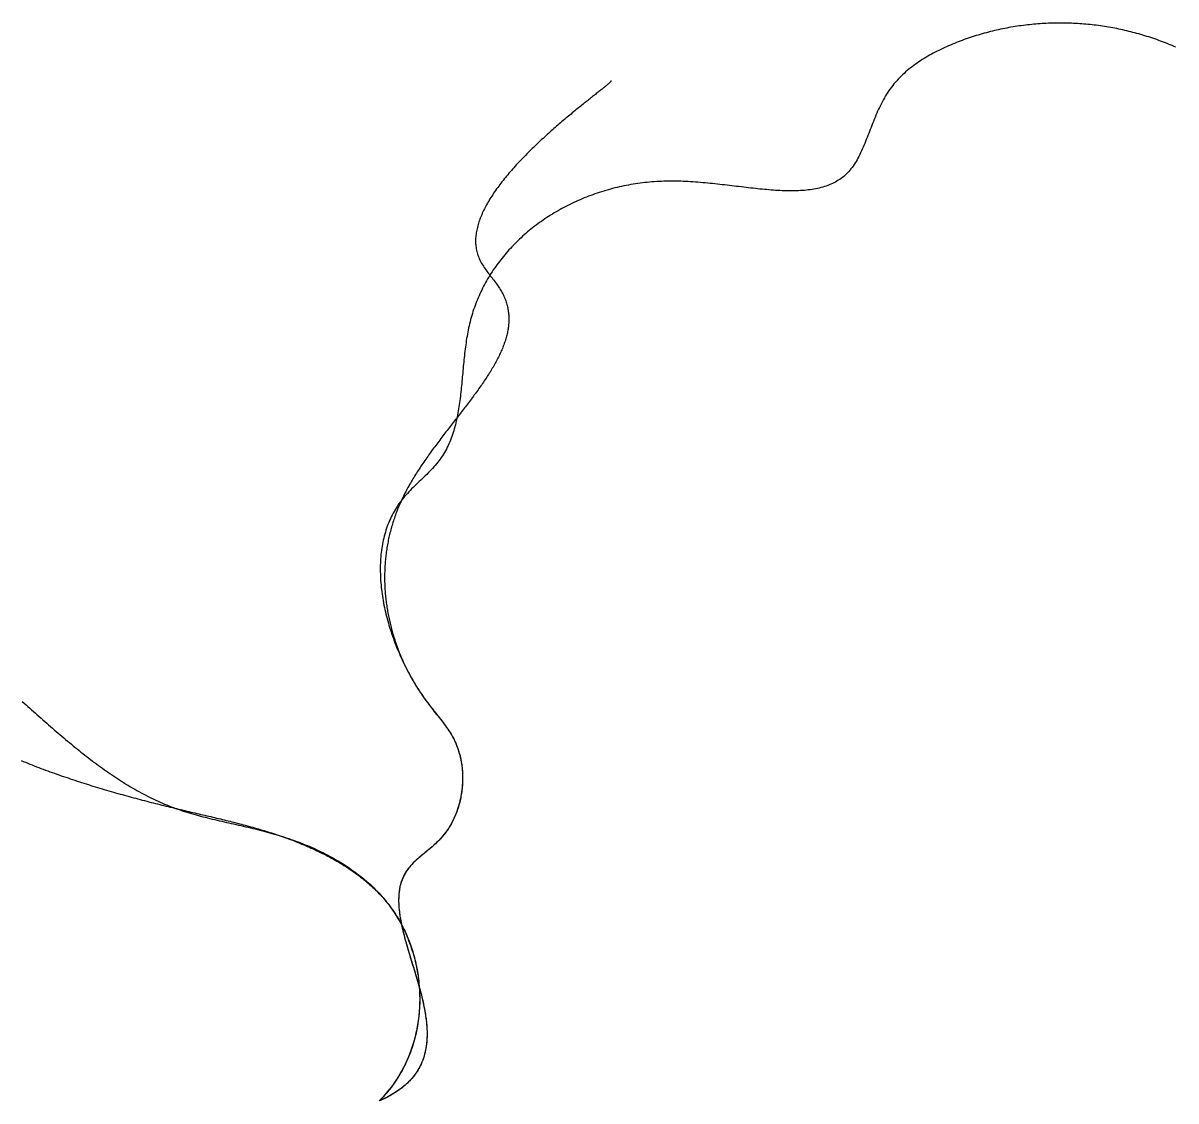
# Model space of a CAD drawing. Extents: x 63 to 1634, y -683 to -194.
# Drawn here: x 580 to 1096, y -677 to -194 of the extents above; entities that cross this region are included whole.
import ezdxf

# ---------------------------------------------------------------- set-up
doc = ezdxf.new("R2010")
doc.units = 0
for name, color, linetype in [('center_top', 3, 'CONTINUOUS'), ('left_lower', 5, 'CONTINUOUS'), ('left_upper', 4, 'CONTINUOUS'), ('right_upper', 2, 'CONTINUOUS')]:
    doc.layers.add(name, color=color, linetype=linetype)

msp = doc.modelspace()

# ---------------------------------------------------------------- linework, layer by layer
at = {"layer": 'center_top'}
msp.add_lwpolyline([(843, -220), (842.982, -220.059), (842.947, -220.128), (842.897, -220.206), (842.831, -220.295), (842.749, -220.393), (842.652, -220.501), (842.541, -220.619), (842.414, -220.746), (842.273, -220.882), (842.117, -221.028), (841.947, -221.183), (841.764, -221.347), (841.566, -221.521), (841.356, -221.703), (841.131, -221.894), (840.894, -222.094), (840.644, -222.303), (840.382, -222.52), (840.107, -222.746), (839.82, -222.98), (839.521, -223.223), (839.211, -223.474), (838.888, -223.733), (838.555, -224), (838.211, -224.275), (837.855, -224.559), (837.49, -224.85), (837.113, -225.149), (836.727, -225.455), (836.331, -225.769), (835.925, -226.091), (835.51, -226.42), (835.085, -226.756), (834.651, -227.1), (834.209, -227.451), (833.758, -227.808), (833.298, -228.173), (832.83, -228.545), (832.355, -228.923), (831.872, -229.309), (831.381, -229.701), (830.883, -230.099), (830.378, -230.504), (829.866, -230.915), (829.347, -231.333), (828.823, -231.756), (828.292, -232.186), (827.755, -232.622), (827.212, -233.064), (826.664, -233.512), (826.111, -233.965), (825.552, -234.425), (824.989, -234.889), (824.421, -235.36), (823.849, -235.835), (823.273, -236.316), (822.692, -236.803), (822.108, -237.294), (821.521, -237.791), (820.93, -238.292), (820.336, -238.799), (819.74, -239.31), (819.141, -239.826), (818.539, -240.346), (817.935, -240.872), (817.33, -241.401), (816.722, -241.935), (816.113, -242.473), (815.503, -243.016), (814.892, -243.563), (814.28, -244.113), (813.667, -244.668), (813.054, -245.226), (812.441, -245.789), (811.828, -246.355), (811.215, -246.924), (810.603, -247.497), (809.991, -248.074), (809.381, -248.654), (808.771, -249.237), (808.163, -249.823), (807.557, -250.413), (806.952, -251.005), (806.35, -251.6), (805.75, -252.198), (805.152, -252.799), (804.557, -253.403), (803.965, -254.009), (803.376, -254.617), (802.79, -255.228), (802.209, -255.841), (801.631, -256.457), (801.057, -257.074), (800.487, -257.694), (799.922, -258.315), (799.361, -258.939), (798.806, -259.564), (798.255, -260.191), (797.71, -260.819), (797.171, -261.449), (796.638, -262.081), (796.11, -262.714), (795.589, -263.348), (795.074, -263.983), (794.566, -264.619), (794.065, -265.257), (793.571, -265.895), (793.085, -266.534), (792.606, -267.174), (792.135, -267.814), (791.672, -268.455), (791.217, -269.097), (790.771, -269.739), (790.334, -270.381), (789.905, -271.023), (789.486, -271.666), (789.076, -272.309), (788.676, -272.951), (788.285, -273.594), (787.905, -274.236), (787.534, -274.878), (787.175, -275.519), (786.826, -276.161), (786.488, -276.801), (786.161, -277.441), (785.845, -278.08), (785.541, -278.718), (785.249, -279.356), (784.969, -279.992), (784.701, -280.628), (784.446, -281.262), (784.204, -281.895), (783.974, -282.527), (783.758, -283.157), (783.554, -283.785), (783.365, -284.412), (783.189, -285.038), (783.028, -285.661), (782.88, -286.283), (782.748, -286.903), (782.629, -287.521), (782.526, -288.136), (782.438, -288.75), (782.366, -289.361), (782.309, -289.97), (782.267, -290.576), (782.242, -291.18), (782.233, -291.781), (782.241, -292.379), (782.265, -292.975), (782.306, -293.568), (782.365, -294.157), (782.44, -294.744), (782.534, -295.327), (782.645, -295.908), (782.774, -296.485), (782.922, -297.058), (783.088, -297.628), (783.272, -298.194), (783.476, -298.757), (783.699, -299.316), (783.941, -299.871), (784.202, -300.422), (784.482, -300.97), (784.78, -301.513), (785.093, -302.053), (785.421, -302.59), (785.762, -303.124), (786.115, -303.655), (786.479, -304.184), (786.852, -304.71), (787.232, -305.233), (787.619, -305.754), (788.011, -306.274), (788.407, -306.791), (788.805, -307.307), (789.204, -307.822), (789.603, -308.335), (790, -308.848), (790.395, -309.359), (790.784, -309.87), (791.169, -310.381), (791.546, -310.891), (791.914, -311.401), (792.273, -311.911), (792.621, -312.421), (792.957, -312.932), (793.278, -313.444), (793.586, -313.956), (793.88, -314.469), (794.161, -314.982), (794.427, -315.496), (794.681, -316.011), (794.921, -316.527), (795.148, -317.043), (795.362, -317.56), (795.564, -318.078), (795.752, -318.596), (795.928, -319.115), (796.091, -319.635), (796.242, -320.155), (796.38, -320.676), (796.507, -321.198), (796.621, -321.721), (796.723, -322.244), (796.814, -322.768), (796.893, -323.292), (796.961, -323.818), (797.017, -324.344), (797.061, -324.871), (797.095, -325.398), (797.117, -325.926), (797.129, -326.455), (797.13, -326.985), (797.12, -327.515), (797.1, -328.047), (797.069, -328.578), (797.028, -329.111), (796.976, -329.644), (796.915, -330.178), (796.844, -330.713), (796.762, -331.249), (796.672, -331.785), (796.571, -332.322), (796.461, -332.86), (796.342, -333.399), (796.214, -333.938), (796.077, -334.478), (795.93, -335.019), (795.775, -335.561), (795.611, -336.103), (795.439, -336.646), (795.258, -337.19), (795.069, -337.735), (794.871, -338.28), (794.666, -338.826), (794.453, -339.373), (794.231, -339.921), (794.002, -340.469), (793.766, -341.019), (793.522, -341.569), (793.27, -342.12), (793.012, -342.671), (792.746, -343.224), (792.474, -343.777), (792.194, -344.331), (791.908, -344.886), (791.615, -345.442), (791.316, -345.998), (791.01, -346.555), (790.699, -347.113), (790.381, -347.672), (790.057, -348.232), (789.727, -348.792), (789.392, -349.354), (789.051, -349.916), (788.704, -350.479), (788.352, -351.043), (787.995, -351.607), (787.633, -352.173), (787.265, -352.739), (786.893, -353.306), (786.516, -353.874), (786.135, -354.442), (785.749, -355.012), (785.359, -355.582), (784.964, -356.154), (784.565, -356.726), (784.162, -357.299), (783.756, -357.872), (783.346, -358.447), (782.932, -359.022), (782.514, -359.599), (782.093, -360.176), (781.669, -360.754), (781.242, -361.333), (780.812, -361.912), (780.378, -362.493), (779.942, -363.074), (779.504, -363.657), (779.063, -364.24), (778.619, -364.824), (778.174, -365.409), (777.726, -365.995), (777.276, -366.581), (776.824, -367.169), (776.37, -367.757), (775.915, -368.347), (775.458, -368.937), (775, -369.528), (774.541, -370.12), (774.08, -370.713), (773.619, -371.307), (773.156, -371.901), (772.693, -372.497), (772.229, -373.093), (771.764, -373.691), (771.299, -374.289), (770.834, -374.888), (770.369, -375.488), (769.903, -376.089), (769.438, -376.691), (768.973, -377.294), (768.508, -377.898), (768.043, -378.503), (767.58, -379.108), (767.116, -379.715), (766.654, -380.322), (766.193, -380.931), (765.732, -381.54), (765.273, -382.15), (764.816, -382.761), (764.359, -383.373), (763.904, -383.986), (763.451, -384.6), (763, -385.215), (762.551, -385.831), (762.103, -386.448), (761.658, -387.066), (761.215, -387.684), (760.775, -388.304), (760.337, -388.925), (759.902, -389.546), (759.47, -390.169), (759.04, -390.792), (758.614, -391.417), (758.19, -392.042), (757.77, -392.669), (757.354, -393.296), (756.941, -393.924), (756.532, -394.554), (756.126, -395.184), (755.724, -395.815), (755.327, -396.448), (754.933, -397.081), (754.544, -397.715), (754.16, -398.35), (753.779, -398.986), (753.404, -399.624), (753.033, -400.262), (752.667, -400.901), (752.306, -401.541), (751.95, -402.182), (751.6, -402.825), (751.255, -403.468), (750.915, -404.112), (750.581, -404.757), (750.253, -405.403), (749.931, -406.051), (749.615, -406.699), (749.305, -407.348), (749.001, -407.998), (748.703, -408.65), (748.412, -409.302), (748.127, -409.955), (747.849, -410.609), (747.577, -411.265), (747.311, -411.92), (747.051, -412.577), (746.798, -413.235), (746.55, -413.894), (746.309, -414.553), (746.074, -415.213), (745.846, -415.874), (745.623, -416.535), (745.406, -417.197), (745.196, -417.86), (744.992, -418.523), (744.793, -419.187), (744.601, -419.851), (744.414, -420.517), (744.234, -421.182), (744.059, -421.848), (743.891, -422.514), (743.728, -423.181), (743.571, -423.849), (743.42, -424.516), (743.275, -425.184), (743.136, -425.852), (743.002, -426.521), (742.874, -427.19), (742.752, -427.859), (742.636, -428.528), (742.525, -429.197), (742.42, -429.867), (742.321, -430.537), (742.227, -431.207), (742.139, -431.876), (742.056, -432.546), (741.979, -433.216), (741.908, -433.886), (741.842, -434.556), (741.781, -435.226), (741.726, -435.895), (741.677, -436.565), (741.633, -437.234), (741.594, -437.903), (741.56, -438.573), (741.532, -439.241), (741.51, -439.91), (741.492, -440.578), (741.48, -441.246), (741.474, -441.913), (741.472, -442.581), (741.476, -443.247), (741.485, -443.914), (741.499, -444.58), (741.518, -445.245), (741.542, -445.91), (741.572, -446.575), (741.606, -447.238), (741.646, -447.902), (741.691, -448.564), (741.74, -449.226), (741.795, -449.888), (741.855, -450.548), (741.919, -451.208), (741.989, -451.867), (742.063, -452.526), (742.143, -453.183), (742.227, -453.84), (742.316, -454.496), (742.41, -455.151), (742.509, -455.805), (742.612, -456.458), (742.721, -457.11), (742.833, -457.761), (742.951, -458.411), (743.074, -459.06), (743.201, -459.708), (743.332, -460.355), (743.469, -461.001), (743.61, -461.645), (743.755, -462.289), (743.905, -462.931), (744.06, -463.572), (744.219, -464.212), (744.382, -464.85), (744.55, -465.487), (744.723, -466.123), (744.9, -466.757), (745.081, -467.39), (745.267, -468.021), (745.457, -468.651), (745.651, -469.28), (745.85, -469.907), (746.053, -470.532), (746.26, -471.156), (746.472, -471.778), (746.687, -472.399), (746.907, -473.018), (747.131, -473.635), (747.359, -474.251), (747.592, -474.865), (747.828, -475.477), (748.069, -476.087), (748.314, -476.696), (748.562, -477.302), (748.815, -477.907), (749.072, -478.51), (749.332, -479.111), (749.597, -479.71), (749.865, -480.307), (750.138, -480.902), (750.414, -481.495), (750.694, -482.086), (750.979, -482.675), (751.266, -483.261), (751.558, -483.846), (751.854, -484.428), (752.153, -485.009), (752.456, -485.587), (752.762, -486.162), (753.073, -486.736), (753.387, -487.307), (753.704, -487.876), (754.026, -488.442), (754.35, -489.006), (754.679, -489.568), (755.011, -490.127), (755.346, -490.684), (755.685, -491.238), (756.028, -491.789), (756.374, -492.339), (756.723, -492.885), (757.076, -493.429), (757.432, -493.97), (757.792, -494.509), (758.155, -495.045), (758.521, -495.578), (758.891, -496.109), (759.264, -496.636), (759.64, -497.161), (760.019, -497.683), (760.402, -498.202), (760.788, -498.719), (761.177, -499.232), (761.569, -499.743), (761.963, -500.251), (762.36, -500.757), (762.758, -501.261), (763.158, -501.764), (763.558, -502.265), (763.959, -502.765), (764.36, -503.265), (764.761, -503.764), (765.161, -504.263), (765.56, -504.762), (765.957, -505.261), (766.352, -505.762), (766.744, -506.263), (767.134, -506.766), (767.52, -507.271), (767.903, -507.778), (768.282, -508.287), (768.656, -508.798), (769.025, -509.312), (769.388, -509.83), (769.746, -510.351), (770.098, -510.876), (770.443, -511.405), (770.781, -511.938), (771.112, -512.476), (771.434, -513.019), (771.749, -513.567), (772.054, -514.12), (772.351, -514.68), (772.638, -515.246), (772.915, -515.818), (773.181, -516.397), (773.437, -516.983), (773.683, -517.575), (773.918, -518.173), (774.143, -518.777), (774.357, -519.387), (774.56, -520.003), (774.753, -520.624), (774.936, -521.249), (775.108, -521.88), (775.27, -522.515), (775.421, -523.155), (775.561, -523.799), (775.692, -524.446), (775.811, -525.097), (775.921, -525.752), (776.019, -526.41), (776.108, -527.071), (776.186, -527.734), (776.253, -528.4), (776.31, -529.068), (776.357, -529.738), (776.393, -530.41), (776.419, -531.083), (776.434, -531.758), (776.439, -532.434), (776.434, -533.11), (776.418, -533.788), (776.392, -534.465), (776.355, -535.143), (776.308, -535.82), (776.25, -536.497), (776.183, -537.174), (776.104, -537.85), (776.016, -538.524), (775.917, -539.198), (775.807, -539.869), (775.688, -540.54), (775.558, -541.208), (775.417, -541.873), (775.267, -542.537), (775.105, -543.197), (774.934, -543.855), (774.752, -544.51), (774.56, -545.161), (774.358, -545.808), (774.145, -546.452), (773.922, -547.092), (773.689, -547.727), (773.445, -548.357), (773.191, -548.983), (772.927, -549.604), (772.652, -550.219), (772.367, -550.829), (772.072, -551.433), (771.766, -552.031), (771.451, -552.623), (771.125, -553.209), (770.788, -553.788), (770.442, -554.359), (770.085, -554.924), (769.718, -555.481), (769.341, -556.031), (768.953, -556.573), (768.555, -557.106), (768.147, -557.632), (767.729, -558.148), (767.3, -558.656), (766.861, -559.155), (766.413, -559.645), (765.955, -560.126), (765.489, -560.6), (765.015, -561.065), (764.535, -561.524), (764.048, -561.976), (763.557, -562.422), (763.061, -562.862), (762.562, -563.297), (762.06, -563.727), (761.557, -564.153), (761.052, -564.576), (760.547, -564.995), (760.043, -565.411), (759.54, -565.826), (759.04, -566.238), (758.542, -566.65), (758.048, -567.06), (757.56, -567.471), (757.076, -567.881), (756.599, -568.292), (756.129, -568.705), (755.667, -569.119), (755.213, -569.535), (754.77, -569.954), (754.336, -570.376), (753.914, -570.801), (753.504, -571.231), (753.106, -571.665), (752.723, -572.105), (752.353, -572.55), (751.999, -573.001), (751.661, -573.458), (751.339, -573.922), (751.032, -574.393), (750.741, -574.869), (750.465, -575.352), (750.204, -575.841), (749.957, -576.336), (749.725, -576.837), (749.507, -577.344), (749.304, -577.857), (749.114, -578.375), (748.937, -578.899), (748.774, -579.429), (748.624, -579.964), (748.487, -580.505), (748.363, -581.051), (748.25, -581.602), (748.151, -582.158), (748.063, -582.719), (747.986, -583.285), (747.922, -583.857), (747.868, -584.433), (747.826, -585.013), (747.794, -585.599), (747.773, -586.189), (747.763, -586.783), (747.762, -587.382), (747.772, -587.985), (747.791, -588.592), (747.819, -589.204), (747.857, -589.82), (747.904, -590.439), (747.959, -591.063), (748.023, -591.69), (748.095, -592.321), (748.176, -592.956), (748.264, -593.594), (748.359, -594.236), (748.463, -594.882), (748.573, -595.53), (748.69, -596.182), (748.814, -596.837), (748.944, -597.495), (749.081, -598.156), (749.224, -598.82), (749.372, -599.487), (749.526, -600.157), (749.685, -600.829), (749.85, -601.504), (750.019, -602.182), (750.193, -602.861), (750.371, -603.544), (750.553, -604.228), (750.74, -604.915), (750.93, -605.604), (751.124, -606.294), (751.32, -606.987), (751.52, -607.682), (751.723, -608.378), (751.928, -609.076), (752.136, -609.776), (752.346, -610.477), (752.557, -611.179), (752.771, -611.883), (752.985, -612.588), (753.201, -613.295), (753.418, -614.002), (753.636, -614.711), (753.854, -615.42), (754.073, -616.131), (754.291, -616.842), (754.509, -617.554), (754.727, -618.266), (754.945, -618.979), (755.161, -619.693), (755.377, -620.406), (755.591, -621.121), (755.803, -621.835), (756.014, -622.549), (756.223, -623.264), (756.429, -623.978), (756.633, -624.692), (756.835, -625.406), (757.033, -626.12), (757.229, -626.834), (757.421, -627.547), (757.609, -628.259), (757.793, -628.971), (757.974, -629.682), (758.15, -630.392), (758.322, -631.102), (758.489, -631.81), (758.651, -632.518), (758.807, -633.224), (758.959, -633.929), (759.104, -634.633), (759.244, -635.336), (759.378, -636.037), (759.505, -636.736), (759.626, -637.434), (759.74, -638.131), (759.847, -638.825), (759.946, -639.518), (760.038, -640.208), (760.123, -640.897), (760.199, -641.584), (760.267, -642.268), (760.327, -642.95), (760.379, -643.63), (760.421, -644.307), (760.454, -644.982), (760.478, -645.654), (760.493, -646.324), (760.497, -646.991), (760.492, -647.655), (760.476, -648.316), (760.45, -648.974), (760.414, -649.628), (760.366, -650.28), (760.307, -650.929), (760.237, -651.574), (760.155, -652.216), (760.061, -652.854), (759.956, -653.488), (759.838, -654.119), (759.707, -654.747), (759.564, -655.37), (759.407, -655.989), (759.238, -656.605), (759.055, -657.216), (758.858, -657.824), (758.648, -658.426), (758.423, -659.025), (758.184, -659.619), (757.931, -660.209), (757.663, -660.794), (757.379, -661.375), (757.08, -661.951), (756.766, -662.522), (756.436, -663.088), (756.091, -663.649), (755.729, -664.205), (755.35, -664.756), (754.955, -665.301), (754.543, -665.842), (754.114, -666.376), (753.668, -666.906), (753.204, -667.43), (752.722, -667.948), (752.222, -668.46), (751.704, -668.967), (751.168, -669.468), (750.613, -669.963), (750.038, -670.452), (749.445, -670.934), (748.833, -671.411), (748.2, -671.881), (747.548, -672.344), (746.876, -672.802), (746.184, -673.252), (745.471, -673.696), (744.737, -674.134), (743.982, -674.564), (743.206, -674.988), (742.409, -675.405), (741.59, -675.814), (740.749, -676.217), (739.885, -676.612), (739, -677)], dxfattribs=at)
at = {"layer": 'left_lower'}
msp.add_lwpolyline([(579.146, -498.08), (579.988, -498.83), (580.83, -499.579), (581.671, -500.328), (582.513, -501.077), (583.354, -501.825), (584.196, -502.573), (585.038, -503.32), (585.88, -504.067), (586.723, -504.812), (587.565, -505.556), (588.409, -506.299), (589.252, -507.041), (590.096, -507.781), (590.941, -508.519), (591.787, -509.256), (592.633, -509.991), (593.48, -510.724), (594.327, -511.454), (595.176, -512.183), (596.025, -512.908), (596.876, -513.632), (597.727, -514.352), (598.58, -515.07), (599.433, -515.785), (600.288, -516.497), (601.144, -517.205), (602.002, -517.91), (602.861, -518.612), (603.721, -519.31), (604.583, -520.004), (605.446, -520.695), (606.311, -521.381), (607.178, -522.063), (608.046, -522.741), (608.916, -523.415), (609.788, -524.084), (610.662, -524.748), (611.538, -525.407), (612.416, -526.062), (613.296, -526.711), (614.178, -527.355), (615.062, -527.994), (615.949, -528.627), (616.838, -529.255), (617.729, -529.877), (618.623, -530.493), (619.519, -531.103), (620.417, -531.706), (621.319, -532.304), (622.223, -532.895), (623.129, -533.48), (624.038, -534.058), (624.951, -534.629), (625.866, -535.193), (626.784, -535.75), (627.705, -536.3), (628.629, -536.842), (629.556, -537.377), (630.486, -537.904), (631.42, -538.424), (632.357, -538.936), (633.297, -539.439), (634.24, -539.935), (635.187, -540.422), (636.138, -540.901), (637.092, -541.371), (638.05, -541.833), (639.011, -542.286), (639.976, -542.729), (640.945, -543.164), (641.918, -543.59), (642.895, -544.006), (643.876, -544.413), (644.861, -544.81), (645.849, -545.197), (646.842, -545.575), (647.84, -545.942), (648.841, -546.299), (649.847, -546.647), (650.856, -546.985), (651.87, -547.314), (652.887, -547.635), (653.908, -547.948), (654.933, -548.253), (655.961, -548.55), (656.993, -548.841), (658.027, -549.126), (659.065, -549.404), (660.105, -549.678), (661.149, -549.946), (662.195, -550.209), (663.244, -550.468), (664.295, -550.723), (665.349, -550.975), (666.404, -551.224), (667.462, -551.471), (668.522, -551.715), (669.584, -551.958), (670.647, -552.199), (671.712, -552.44), (672.779, -552.681), (673.846, -552.921), (674.916, -553.162), (675.986, -553.404), (677.057, -553.647), (678.129, -553.892), (679.202, -554.139), (680.276, -554.389), (681.35, -554.642), (682.424, -554.898), (683.499, -555.158), (684.573, -555.423), (685.648, -555.692), (686.723, -555.967), (687.798, -556.247), (688.872, -556.534), (689.945, -556.826), (691.019, -557.126), (692.091, -557.433), (693.163, -557.748), (694.233, -558.071), (695.303, -558.403), (696.371, -558.743), (697.438, -559.092), (698.502, -559.45), (699.565, -559.816), (700.625, -560.191), (701.683, -560.576), (702.738, -560.969), (703.789, -561.371), (704.838, -561.782), (705.882, -562.203), (706.923, -562.633), (707.96, -563.071), (708.992, -563.52), (710.02, -563.977), (711.043, -564.445), (712.061, -564.921), (713.073, -565.407), (714.08, -565.903), (715.081, -566.409), (716.076, -566.924), (717.065, -567.449), (718.046, -567.984), (719.021, -568.529), (719.989, -569.083), (720.95, -569.648), (721.903, -570.223), (722.848, -570.808), (723.785, -571.404), (724.713, -572.009), (725.633, -572.625), (726.544, -573.251), (727.446, -573.888), (728.339, -574.535), (729.222, -575.193), (730.095, -575.862), (730.958, -576.541), (731.811, -577.231), (732.653, -577.931), (733.484, -578.643), (734.304, -579.365), (735.112, -580.099), (735.909, -580.843), (736.694, -581.599), (737.467, -582.366), (738.228, -583.144), (738.976, -583.933), (739.711, -584.733), (740.433, -585.545), (741.142, -586.369), (741.837, -587.204), (742.518, -588.05), (743.185, -588.908), (743.837, -589.778), (744.475, -590.66), (745.098, -591.553), (745.707, -592.457), (746.3, -593.372), (746.879, -594.298), (747.442, -595.235), (747.991, -596.181), (748.524, -597.137), (749.043, -598.103), (749.545, -599.078), (750.033, -600.062), (750.505, -601.054), (750.962, -602.055), (751.403, -603.064), (751.829, -604.08), (752.239, -605.104), (752.633, -606.135), (753.011, -607.173), (753.374, -608.218), (753.721, -609.269), (754.051, -610.325), (754.366, -611.388), (754.665, -612.456), (754.947, -613.529), (755.213, -614.607), (755.463, -615.689), (755.696, -616.775), (755.913, -617.866), (756.114, -618.96), (756.298, -620.057), (756.465, -621.158), (756.616, -622.261), (756.75, -623.367), (756.867, -624.475), (756.967, -625.585), (757.05, -626.696), (757.116, -627.809), (757.165, -628.922), (757.197, -630.037), (757.212, -631.151), (757.209, -632.266), (757.19, -633.381), (757.152, -634.495), (757.097, -635.609), (757.025, -636.721), (756.935, -637.833), (756.827, -638.942), (756.702, -640.05), (756.559, -641.155), (756.398, -642.258), (756.219, -643.358), (756.022, -644.455), (755.807, -645.548), (755.574, -646.638), (755.323, -647.724), (755.053, -648.806), (754.765, -649.883), (754.459, -650.955), (754.134, -652.022), (753.791, -653.084), (753.429, -654.14), (753.048, -655.19), (752.649, -656.233), (752.231, -657.27), (751.794, -658.3), (751.338, -659.323), (750.864, -660.338), (750.37, -661.346), (749.857, -662.345), (749.325, -663.337), (748.774, -664.319), (748.203, -665.292), (747.613, -666.257), (747.004, -667.211), (746.375, -668.156), (745.727, -669.091), (745.059, -670.015), (744.371, -670.929), (743.663, -671.832), (742.936, -672.723), (742.189, -673.603), (741.422, -674.471), (740.635, -675.326), (739.827, -676.17), (739, -677)], dxfattribs=at)
at = {"layer": 'left_upper'}
msp.add_lwpolyline([(578.624, -524.507), (579.605, -524.909), (580.588, -525.308), (581.574, -525.704), (582.563, -526.097), (583.554, -526.487), (584.547, -526.874), (585.542, -527.258), (586.539, -527.639), (587.538, -528.017), (588.54, -528.393), (589.542, -528.765), (590.547, -529.135), (591.553, -529.501), (592.56, -529.865), (593.569, -530.226), (594.58, -530.584), (595.591, -530.94), (596.603, -531.292), (597.617, -531.642), (598.631, -531.989), (599.646, -532.333), (600.661, -532.674), (601.678, -533.013), (602.694, -533.349), (603.711, -533.682), (604.729, -534.013), (605.746, -534.341), (606.764, -534.666), (607.782, -534.988), (608.799, -535.308), (609.816, -535.625), (610.833, -535.94), (611.85, -536.252), (612.866, -536.561), (613.881, -536.868), (614.896, -537.172), (615.91, -537.474), (616.923, -537.773), (617.935, -538.069), (618.946, -538.363), (619.956, -538.655), (620.964, -538.944), (621.971, -539.23), (622.977, -539.514), (623.981, -539.795), (624.983, -540.074), (625.983, -540.351), (626.982, -540.625), (627.979, -540.897), (628.973, -541.166), (629.966, -541.433), (630.956, -541.698), (631.943, -541.96), (632.929, -542.22), (633.911, -542.477), (634.891, -542.732), (635.868, -542.985), (636.843, -543.236), (637.814, -543.484), (638.782, -543.73), (639.748, -543.973), (640.709, -544.215), (641.668, -544.454), (642.623, -544.691), (643.575, -544.925), (644.522, -545.158), (645.467, -545.388), (646.407, -545.616), (647.343, -545.842), (648.275, -546.066), (649.203, -546.288), (650.128, -546.507), (651.048, -546.725), (651.964, -546.941), (652.877, -547.156), (653.786, -547.369), (654.692, -547.58), (655.594, -547.791), (656.493, -548), (657.389, -548.208), (658.281, -548.416), (659.171, -548.623), (660.058, -548.829), (660.941, -549.035), (661.822, -549.24), (662.701, -549.446), (663.577, -549.651), (664.45, -549.856), (665.321, -550.062), (666.19, -550.268), (667.056, -550.474), (667.921, -550.681), (668.783, -550.888), (669.644, -551.097), (670.503, -551.306), (671.36, -551.516), (672.216, -551.728), (673.07, -551.941), (673.923, -552.155), (674.774, -552.371), (675.624, -552.589), (676.474, -552.809), (677.322, -553.03), (678.169, -553.254), (679.015, -553.48), (679.861, -553.708), (680.706, -553.939), (681.551, -554.172), (682.395, -554.409), (683.239, -554.648), (684.082, -554.89), (684.926, -555.135), (685.769, -555.383), (686.612, -555.635), (687.456, -555.891), (688.3, -556.15), (689.144, -556.412), (689.988, -556.679), (690.834, -556.95), (691.679, -557.225), (692.526, -557.504), (693.373, -557.787), (694.221, -558.076), (695.07, -558.368), (695.92, -558.666), (696.771, -558.968), (697.622, -559.275), (698.473, -559.587), (699.324, -559.904), (700.175, -560.226), (701.026, -560.553), (701.877, -560.885), (702.727, -561.222), (703.576, -561.564), (704.424, -561.912), (705.271, -562.265), (706.117, -562.623), (706.961, -562.987), (707.804, -563.356), (708.644, -563.731), (709.483, -564.111), (710.32, -564.497), (711.154, -564.888), (711.986, -565.286), (712.815, -565.689), (713.641, -566.098), (714.464, -566.513), (715.284, -566.934), (716.101, -567.361), (716.914, -567.794), (717.723, -568.234), (718.529, -568.679), (719.33, -569.131), (720.127, -569.589), (720.92, -570.053), (721.708, -570.524), (722.492, -571.001), (723.27, -571.485), (724.044, -571.976), (724.812, -572.473), (725.575, -572.977), (726.332, -573.487), (727.083, -574.004), (727.828, -574.529), (728.568, -575.06), (729.3, -575.598), (730.027, -576.143), (730.747, -576.695), (731.46, -577.254), (732.166, -577.821), (732.864, -578.395), (733.556, -578.976), (734.24, -579.564), (734.916, -580.16), (735.584, -580.763), (736.244, -581.374), (736.897, -581.993), (737.54, -582.619), (738.175, -583.252), (738.802, -583.894), (739.419, -584.543), (740.028, -585.2), (740.627, -585.865), (741.217, -586.539), (741.797, -587.22), (742.368, -587.909), (742.928, -588.606), (743.479, -589.312), (744.019, -590.025), (744.549, -590.747), (745.068, -591.477), (745.577, -592.215), (746.075, -592.961), (746.562, -593.715), (747.04, -594.476), (747.506, -595.244), (747.962, -596.019), (748.407, -596.801), (748.842, -597.59), (749.266, -598.386), (749.679, -599.188), (750.081, -599.996), (750.473, -600.81), (750.853, -601.63), (751.223, -602.456), (751.582, -603.288), (751.93, -604.125), (752.268, -604.967), (752.594, -605.814), (752.909, -606.666), (753.214, -607.523), (753.507, -608.385), (753.789, -609.251), (754.061, -610.121), (754.321, -610.995), (754.57, -611.873), (754.808, -612.754), (755.035, -613.639), (755.25, -614.528), (755.454, -615.42), (755.647, -616.314), (755.829, -617.212), (756, -618.112), (756.159, -619.015), (756.307, -619.92), (756.443, -620.827), (756.568, -621.737), (756.682, -622.648), (756.784, -623.561), (756.875, -624.475), (756.954, -625.391), (757.021, -626.307), (757.077, -627.225), (757.122, -628.144), (757.155, -629.063), (757.176, -629.983), (757.186, -630.903), (757.184, -631.823), (757.17, -632.743), (757.144, -633.663), (757.107, -634.582), (757.058, -635.501), (756.997, -636.42), (756.924, -637.337), (756.84, -638.253), (756.743, -639.169), (756.635, -640.082), (756.514, -640.994), (756.382, -641.905), (756.237, -642.813), (756.081, -643.72), (755.913, -644.624), (755.732, -645.526), (755.54, -646.425), (755.335, -647.321), (755.118, -648.215), (754.889, -649.105), (754.648, -649.992), (754.394, -650.876), (754.128, -651.756), (753.85, -652.633), (753.56, -653.505), (753.257, -654.373), (752.942, -655.237), (752.615, -656.097), (752.275, -656.952), (751.923, -657.802), (751.558, -658.647), (751.181, -659.487), (750.791, -660.322), (750.389, -661.151), (749.974, -661.975), (749.547, -662.792), (749.107, -663.604), (748.654, -664.41), (748.189, -665.209), (747.711, -666.002), (747.22, -666.788), (746.717, -667.568), (746.201, -668.34), (745.672, -669.105), (745.13, -669.863), (744.575, -670.613), (744.007, -671.356), (743.427, -672.091), (742.833, -672.817), (742.227, -673.536), (741.608, -674.246), (740.975, -674.948), (740.33, -675.641), (739.672, -676.325), (739, -677)], dxfattribs=at)
at = {"layer": 'right_upper'}
msp.add_lwpolyline([(1096, -205), (1095.153, -204.629), (1094.302, -204.264), (1093.449, -203.906), (1092.593, -203.554), (1091.734, -203.208), (1090.872, -202.869), (1090.008, -202.536), (1089.141, -202.209), (1088.272, -201.889), (1087.4, -201.575), (1086.525, -201.268), (1085.648, -200.967), (1084.769, -200.672), (1083.887, -200.384), (1083.003, -200.102), (1082.117, -199.826), (1081.229, -199.557), (1080.338, -199.294), (1079.446, -199.038), (1078.551, -198.788), (1077.655, -198.545), (1076.756, -198.308), (1075.856, -198.078), (1074.954, -197.854), (1074.05, -197.637), (1073.144, -197.426), (1072.236, -197.221), (1071.327, -197.023), (1070.417, -196.832), (1069.504, -196.647), (1068.591, -196.469), (1067.676, -196.297), (1066.759, -196.132), (1065.841, -195.973), (1064.922, -195.821), (1064.001, -195.675), (1063.08, -195.536), (1062.157, -195.404), (1061.233, -195.278), (1060.308, -195.159), (1059.382, -195.046), (1058.455, -194.94), (1057.527, -194.84), (1056.598, -194.748), (1055.669, -194.661), (1054.739, -194.582), (1053.808, -194.509), (1052.876, -194.443), (1051.944, -194.383), (1051.011, -194.33), (1050.078, -194.284), (1049.144, -194.244), (1048.21, -194.211), (1047.275, -194.185), (1046.34, -194.166), (1045.405, -194.153), (1044.47, -194.147), (1043.534, -194.148), (1042.598, -194.155), (1041.663, -194.169), (1040.727, -194.19), (1039.791, -194.218), (1038.855, -194.252), (1037.92, -194.293), (1036.984, -194.341), (1036.049, -194.396), (1035.114, -194.458), (1034.18, -194.526), (1033.246, -194.601), (1032.312, -194.683), (1031.379, -194.772), (1030.446, -194.868), (1029.514, -194.97), (1028.582, -195.079), (1027.651, -195.196), (1026.721, -195.319), (1025.791, -195.448), (1024.863, -195.585), (1023.935, -195.729), (1023.008, -195.879), (1022.082, -196.037), (1021.157, -196.201), (1020.233, -196.372), (1019.311, -196.551), (1018.389, -196.736), (1017.469, -196.928), (1016.549, -197.127), (1015.632, -197.332), (1014.715, -197.545), (1013.8, -197.765), (1012.886, -197.992), (1011.974, -198.226), (1011.064, -198.466), (1010.155, -198.714), (1009.247, -198.969), (1008.342, -199.231), (1007.438, -199.499), (1006.536, -199.775), (1005.635, -200.058), (1004.737, -200.348), (1003.841, -200.645), (1002.946, -200.949), (1002.054, -201.26), (1001.163, -201.578), (1000.275, -201.903), (999.389, -202.235), (998.505, -202.574), (997.624, -202.921), (996.745, -203.274), (995.868, -203.635), (994.994, -204.003), (994.122, -204.378), (993.253, -204.76), (992.387, -205.15), (991.525, -205.547), (990.667, -205.953), (989.813, -206.366), (988.963, -206.788), (988.119, -207.219), (987.28, -207.658), (986.447, -208.107), (985.62, -208.564), (984.799, -209.031), (983.985, -209.508), (983.178, -209.994), (982.379, -210.491), (981.587, -210.998), (980.804, -211.515), (980.029, -212.043), (979.263, -212.582), (978.507, -213.132), (977.76, -213.693), (977.024, -214.265), (976.297, -214.85), (975.582, -215.446), (974.877, -216.055), (974.184, -216.676), (973.503, -217.309), (972.834, -217.955), (972.177, -218.614), (971.534, -219.286), (970.903, -219.972), (970.287, -220.671), (969.684, -221.384), (969.095, -222.111), (968.522, -222.852), (967.963, -223.608), (967.42, -224.378), (966.892, -225.164), (966.38, -225.963), (965.884, -226.777), (965.402, -227.604), (964.933, -228.443), (964.478, -229.293), (964.034, -230.153), (963.602, -231.022), (963.181, -231.9), (962.77, -232.785), (962.368, -233.677), (961.974, -234.574), (961.588, -235.476), (961.209, -236.381), (960.836, -237.29), (960.469, -238.2), (960.107, -239.111), (959.748, -240.022), (959.393, -240.933), (959.04, -241.841), (958.689, -242.747), (958.339, -243.649), (957.989, -244.547), (957.639, -245.439), (957.288, -246.324), (956.934, -247.203), (956.578, -248.073), (956.219, -248.933), (955.855, -249.784), (955.487, -250.623), (955.112, -251.451), (954.732, -252.266), (954.344, -253.066), (953.948, -253.852), (953.543, -254.623), (953.13, -255.377), (952.706, -256.113), (952.271, -256.831), (951.824, -257.529), (951.365, -258.207), (950.893, -258.864), (950.408, -259.499), (949.907, -260.11), (949.392, -260.698), (948.861, -261.263), (948.316, -261.805), (947.756, -262.324), (947.181, -262.821), (946.593, -263.296), (945.991, -263.749), (945.374, -264.182), (944.744, -264.594), (944.101, -264.986), (943.445, -265.357), (942.775, -265.71), (942.093, -266.043), (941.398, -266.357), (940.69, -266.654), (939.971, -266.932), (939.239, -267.193), (938.496, -267.436), (937.74, -267.663), (936.974, -267.873), (936.196, -268.067), (935.407, -268.246), (934.607, -268.41), (933.797, -268.558), (932.976, -268.693), (932.145, -268.813), (931.304, -268.919), (930.453, -269.013), (929.592, -269.093), (928.722, -269.161), (927.842, -269.216), (926.954, -269.26), (926.056, -269.293), (925.15, -269.315), (924.235, -269.326), (923.313, -269.327), (922.381, -269.318), (921.442, -269.299), (920.496, -269.272), (919.542, -269.236), (918.58, -269.192), (917.611, -269.14), (916.636, -269.081), (915.653, -269.014), (914.665, -268.941), (913.669, -268.861), (912.668, -268.776), (911.661, -268.685), (910.648, -268.589), (909.629, -268.488), (908.605, -268.383), (907.576, -268.273), (906.542, -268.161), (905.503, -268.045), (904.46, -267.926), (903.412, -267.805), (902.36, -267.681), (901.305, -267.556), (900.245, -267.43), (899.182, -267.303), (898.115, -267.176), (897.045, -267.048), (895.972, -266.921), (894.897, -266.794), (893.818, -266.669), (892.738, -266.544), (891.655, -266.422), (890.57, -266.302), (889.483, -266.185), (888.395, -266.07), (887.305, -265.959), (886.214, -265.852), (885.122, -265.749), (884.029, -265.651), (882.936, -265.557), (881.842, -265.469), (880.748, -265.386), (879.653, -265.31), (878.559, -265.24), (877.465, -265.177), (876.372, -265.122), (875.28, -265.073), (874.188, -265.034), (873.098, -265.002), (872.009, -264.979), (870.921, -264.966), (869.835, -264.962), (868.751, -264.968), (867.669, -264.984), (866.59, -265.012), (865.513, -265.05), (864.438, -265.099), (863.366, -265.159), (862.297, -265.23), (861.231, -265.311), (860.167, -265.404), (859.107, -265.507), (858.049, -265.62), (856.995, -265.744), (855.944, -265.879), (854.896, -266.024), (853.851, -266.179), (852.81, -266.344), (851.773, -266.52), (850.739, -266.706), (849.709, -266.902), (848.682, -267.109), (847.66, -267.325), (846.641, -267.551), (845.627, -267.787), (844.616, -268.033), (843.61, -268.289), (842.608, -268.555), (841.611, -268.83), (840.618, -269.115), (839.629, -269.409), (838.645, -269.713), (837.666, -270.026), (836.692, -270.349), (835.723, -270.681), (834.758, -271.022), (833.799, -271.373), (832.844, -271.732), (831.895, -272.101), (830.951, -272.479), (830.013, -272.866), (829.08, -273.262), (828.153, -273.667), (827.231, -274.08), (826.315, -274.502), (825.405, -274.933), (824.5, -275.373), (823.602, -275.821), (822.709, -276.278), (821.823, -276.743), (820.943, -277.217), (820.069, -277.699), (819.202, -278.189), (818.341, -278.688), (817.487, -279.195), (816.639, -279.71), (815.798, -280.233), (814.964, -280.764), (814.137, -281.303), (813.316, -281.85), (812.503, -282.405), (811.697, -282.967), (810.898, -283.538), (810.106, -284.116), (809.322, -284.702), (808.545, -285.295), (807.776, -285.896), (807.014, -286.504), (806.261, -287.12), (805.514, -287.743), (804.776, -288.373), (804.046, -289.01), (803.324, -289.655), (802.61, -290.307), (801.904, -290.966), (801.206, -291.632), (800.517, -292.304), (799.837, -292.984), (799.164, -293.671), (798.501, -294.364), (797.846, -295.064), (797.2, -295.771), (796.563, -296.484), (795.935, -297.204), (795.316, -297.93), (794.706, -298.663), (794.105, -299.402), (793.514, -300.148), (792.932, -300.899), (792.359, -301.657), (791.796, -302.421), (791.243, -303.192), (790.699, -303.968), (790.165, -304.75), (789.641, -305.538), (789.127, -306.332), (788.624, -307.132), (788.13, -307.938), (787.646, -308.749), (787.173, -309.566), (786.71, -310.388), (786.258, -311.216), (785.816, -312.05), (785.385, -312.889), (784.964, -313.733), (784.554, -314.583), (784.155, -315.437), (783.768, -316.297), (783.391, -317.162), (783.025, -318.033), (782.671, -318.908), (782.328, -319.788), (781.996, -320.673), (781.676, -321.563), (781.367, -322.458), (781.07, -323.357), (780.785, -324.261), (780.511, -325.17), (780.249, -326.083), (780, -327.001), (779.762, -327.923), (779.536, -328.849), (779.321, -329.78), (779.117, -330.714), (778.922, -331.652), (778.738, -332.593), (778.563, -333.538), (778.397, -334.485), (778.239, -335.435), (778.088, -336.388), (777.946, -337.343), (777.81, -338.3), (777.68, -339.259), (777.557, -340.22), (777.439, -341.182), (777.326, -342.145), (777.218, -343.11), (777.114, -344.075), (777.014, -345.041), (776.916, -346.008), (776.822, -346.975), (776.73, -347.941), (776.639, -348.908), (776.55, -349.874), (776.462, -350.84), (776.374, -351.804), (776.287, -352.768), (776.198, -353.73), (776.109, -354.691), (776.018, -355.65), (775.925, -356.608), (775.83, -357.563), (775.732, -358.516), (775.631, -359.466), (775.526, -360.414), (775.416, -361.358), (775.302, -362.3), (775.183, -363.238), (775.058, -364.173), (774.927, -365.103), (774.789, -366.03), (774.645, -366.953), (774.493, -367.871), (774.332, -368.784), (774.164, -369.693), (773.986, -370.596), (773.799, -371.495), (773.602, -372.388), (773.395, -373.275), (773.177, -374.156), (772.948, -375.031), (772.707, -375.9), (772.454, -376.762), (772.189, -377.617), (771.91, -378.466), (771.618, -379.307), (771.311, -380.141), (770.99, -380.968), (770.654, -381.786), (770.303, -382.597), (769.936, -383.399), (769.552, -384.193), (769.152, -384.978), (768.734, -385.755), (768.299, -386.522), (767.845, -387.28), (767.372, -388.028), (766.881, -388.767), (766.37, -389.496), (765.838, -390.215), (765.287, -390.924), (764.717, -391.623), (764.13, -392.314), (763.528, -392.998), (762.911, -393.674), (762.282, -394.345), (761.641, -395.01), (760.99, -395.67), (760.331, -396.327), (759.665, -396.981), (758.994, -397.632), (758.319, -398.283), (757.64, -398.932), (756.961, -399.582), (756.282, -400.233), (755.605, -400.886), (754.931, -401.541), (754.262, -402.2), (753.599, -402.862), (752.943, -403.53), (752.297, -404.203), (751.66, -404.883), (751.036, -405.57), (750.425, -406.266), (749.829, -406.97), (749.249, -407.683), (748.687, -408.407), (748.143, -409.142), (747.617, -409.887), (747.109, -410.643), (746.619, -411.408), (746.147, -412.184), (745.692, -412.968), (745.255, -413.763), (744.835, -414.566), (744.432, -415.379), (744.047, -416.2), (743.678, -417.03), (743.325, -417.869), (742.99, -418.715), (742.671, -419.57), (742.368, -420.432), (742.082, -421.302), (741.811, -422.179), (741.557, -423.063), (741.318, -423.954), (741.095, -424.852), (740.888, -425.757), (740.695, -426.668), (740.519, -427.584), (740.357, -428.507), (740.21, -429.436), (740.078, -430.37), (739.961, -431.309), (739.858, -432.253), (739.77, -433.202), (739.696, -434.156), (739.636, -435.114), (739.59, -436.076), (739.558, -437.043), (739.54, -438.013), (739.535, -438.987), (739.544, -439.964), (739.566, -440.945), (739.601, -441.928), (739.65, -442.914), (739.711, -443.903), (739.785, -444.894), (739.872, -445.888), (739.971, -446.883), (740.082, -447.88), (740.206, -448.879), (740.342, -449.878), (740.49, -450.879), (740.65, -451.881), (740.821, -452.884), (741.004, -453.887), (741.198, -454.891), (741.404, -455.894), (741.62, -456.897), (741.848, -457.901), (742.087, -458.903), (742.336, -459.905), (742.596, -460.906), (742.866, -461.905), (743.147, -462.903), (743.438, -463.9), (743.738, -464.895), (744.049, -465.888), (744.369, -466.879), (744.7, -467.867), (745.039, -468.853), (745.388, -469.836), (745.746, -470.816), (746.113, -471.792), (746.49, -472.765), (746.875, -473.735), (747.268, -474.701), (747.67, -475.662), (748.081, -476.619), (748.5, -477.572), (748.926, -478.52), (749.361, -479.464), (749.804, -480.402), (750.254, -481.335), (750.712, -482.262), (751.178, -483.184), (751.65, -484.099), (752.13, -485.009), (752.617, -485.912), (753.111, -486.809), (753.611, -487.699), (754.119, -488.582), (754.632, -489.457), (755.152, -490.326), (755.678, -491.186), (756.21, -492.039), (756.748, -492.884), (757.292, -493.721), (757.842, -494.549), (758.397, -495.369), (758.957, -496.18), (759.523, -496.982), (760.093, -497.774), (760.669, -498.557), (761.25, -499.331), (761.834, -500.095), (762.422, -500.851), (763.012, -501.6), (763.602, -502.343), (764.192, -503.081), (764.78, -503.815), (765.365, -504.547), (765.946, -505.277), (766.521, -506.007), (767.091, -506.737), (767.652, -507.469), (768.205, -508.205), (768.748, -508.944), (769.279, -509.688), (769.798, -510.439), (770.303, -511.197), (770.794, -511.964), (771.268, -512.74), (771.726, -513.527), (772.165, -514.325), (772.584, -515.137), (772.983, -515.963), (773.36, -516.804), (773.714, -517.659), (774.047, -518.528), (774.358, -519.41), (774.647, -520.304), (774.914, -521.21), (775.159, -522.126), (775.382, -523.053), (775.583, -523.988), (775.761, -524.933), (775.918, -525.885), (776.053, -526.844), (776.166, -527.81), (776.257, -528.781), (776.327, -529.756), (776.374, -530.736), (776.399, -531.72), (776.402, -532.705), (776.383, -533.693), (776.343, -534.681), (776.28, -535.67), (776.195, -536.659), (776.089, -537.646), (775.96, -538.632), (775.81, -539.614), (775.638, -540.594), (775.443, -541.569), (775.227, -542.539), (774.989, -543.504), (774.729, -544.462), (774.447, -545.413), (774.143, -546.356), (773.818, -547.291), (773.47, -548.216), (773.1, -549.131), (772.709, -550.035), (772.296, -550.927), (771.86, -551.807), (771.403, -552.674), (770.924, -553.527), (770.423, -554.366), (769.9, -555.189), (769.356, -555.996), (768.789, -556.786), (768.201, -557.558), (767.59, -558.312), (766.958, -559.047), (766.305, -559.763), (765.632, -560.46), (764.943, -561.141), (764.239, -561.807), (763.524, -562.459), (762.8, -563.099), (762.069, -563.728), (761.335, -564.348), (760.599, -564.961), (759.864, -565.568), (759.132, -566.171), (758.407, -566.77), (757.691, -567.368), (756.985, -567.966), (756.293, -568.566), (755.618, -569.169), (754.961, -569.776), (754.326, -570.39), (753.714, -571.011), (753.129, -571.642), (752.573, -572.284), (752.048, -572.937), (751.557, -573.605), (751.099, -574.286), (750.674, -574.98), (750.281, -575.688), (749.92, -576.409), (749.589, -577.142), (749.289, -577.888), (749.017, -578.646), (748.774, -579.416), (748.56, -580.197), (748.372, -580.99), (748.211, -581.795), (748.075, -582.61), (747.965, -583.435), (747.878, -584.272), (747.816, -585.118), (747.776, -585.974), (747.759, -586.84), (747.763, -587.715), (747.788, -588.599), (747.832, -589.492), (747.897, -590.394), (747.98, -591.304), (748.08, -592.222), (748.198, -593.148), (748.333, -594.082), (748.483, -595.023), (748.649, -595.971), (748.829, -596.926), (749.022, -597.887), (749.229, -598.855), (749.448, -599.828), (749.678, -600.808), (749.919, -601.793), (750.171, -602.783), (750.432, -603.778), (750.701, -604.779), (750.979, -605.783), (751.263, -606.792), (751.555, -607.805), (751.852, -608.821), (752.155, -609.841), (752.461, -610.865), (752.772, -611.891), (753.086, -612.92), (753.402, -613.951), (753.719, -614.985), (754.038, -616.021), (754.357, -617.058), (754.675, -618.097), (754.992, -619.136), (755.307, -620.177), (755.62, -621.219), (755.929, -622.261), (756.234, -623.303), (756.534, -624.345), (756.829, -625.386), (757.118, -626.427), (757.399, -627.467), (757.674, -628.506), (757.939, -629.544), (758.196, -630.58), (758.443, -631.614), (758.68, -632.646), (758.906, -633.675), (759.119, -634.702), (759.32, -635.726), (759.508, -636.747), (759.682, -637.765), (759.841, -638.778), (759.985, -639.788), (760.112, -640.793), (760.223, -641.795), (760.316, -642.791), (760.391, -643.782), (760.447, -644.769), (760.484, -645.749), (760.5, -646.724), (760.495, -647.693), (760.468, -648.656), (760.418, -649.612), (760.346, -650.562), (760.249, -651.505), (760.128, -652.44), (759.982, -653.368), (759.809, -654.287), (759.61, -655.199), (759.383, -656.103), (759.128, -656.998), (758.844, -657.884), (758.531, -658.762), (758.187, -659.63), (757.812, -660.488), (757.406, -661.336), (756.967, -662.175), (756.495, -663.003), (755.989, -663.82), (755.448, -664.627), (754.872, -665.423), (754.261, -666.207), (753.612, -666.979), (752.926, -667.74), (752.202, -668.489), (751.44, -669.225), (750.637, -669.948), (749.795, -670.659), (748.911, -671.357), (747.986, -672.041), (747.019, -672.711), (746.008, -673.368), (744.954, -674.01), (743.855, -674.638), (742.711, -675.251), (741.521, -675.849), (740.284, -676.432), (739, -677)], dxfattribs=at)

doc.saveas('drawing.dxf')
